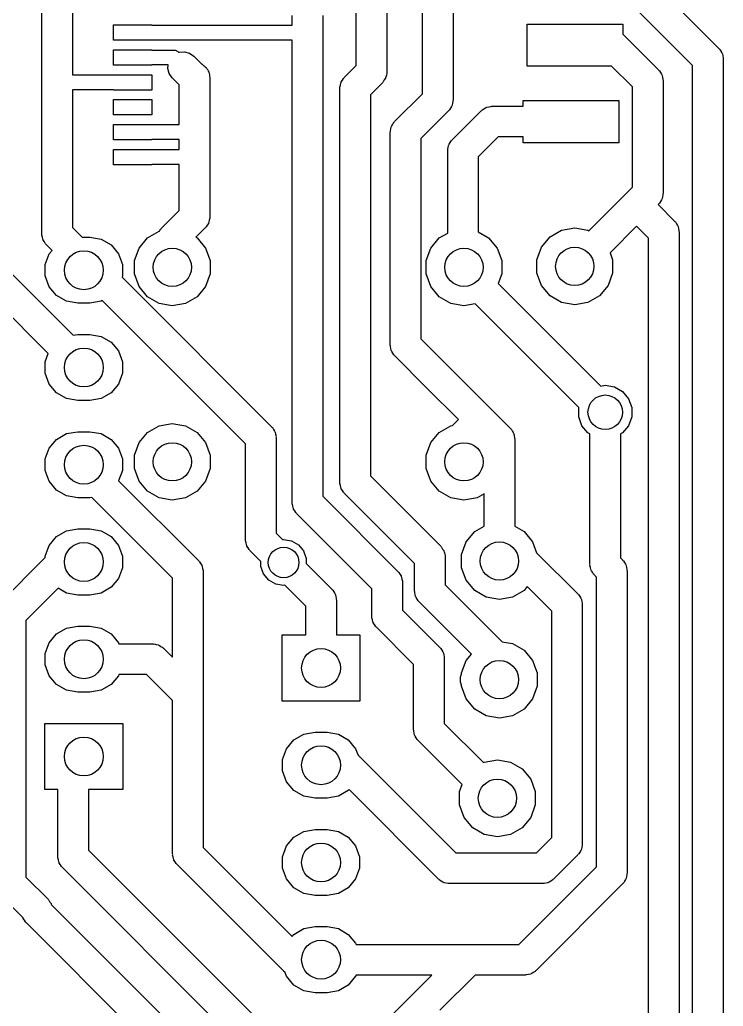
# Model space of a CAD drawing. Extents: x 39.6 to 114.5, y -93.8 to -28.4.
# Drawn here: x 65.91 to 84.3, y -67.87 to -42.1 of the extents above; entities that cross this region are included whole.
import ezdxf

# ---------------------------------------------------------------- set-up
doc = ezdxf.new("R2010")
doc.units = 0
doc.header["$MEASUREMENT"] = 0
doc.layers.add('BLACK', color=7, linetype='CONTINUOUS')

msp = doc.modelspace()

# ---------------------------------------------------------------- linework, layer by layer
at = {"layer": 'Black'}
for p, q in [((76.435, -43.815), (76.435, -40.2844)), ((77.235, -40.4501), (77.235, -43.815)), ((81.8092, -40.4766), (84.179, -42.8464)), ((66.4926, -43.688), (66.4926, -41.1336)), ((67.2926, -41.3286), (67.2926, -43.5386)), ((83.4962, -43.2949), (81.5107, -41.3094)), ((73.0314, -42.2386), (73.0314, -41.9862)), ((73.8314, -41.9862), (73.8314, -42.4434)), ((74.7078, -42.7736), (74.7078, -41.7973)), ((75.5078, -41.7973), (75.5078, -42.7736)), ((68.3638, -42.6336), (68.3638, -42.2336)), ((68.3638, -42.2336), (69.3638, -42.2336)), ((69.3638, -42.2336), (69.3638, -42.2386)), ((69.3638, -42.2386), (73.0314, -42.2386)), ((79.1714, -43.3094), (79.1714, -42.2094)), ((79.1714, -42.2094), (81.6714, -42.2094)), ((81.6714, -42.2094), (81.6714, -42.4736)), ((73.8314, -42.4434), (73.8314, -50.6984)), ((81.6714, -42.4736), (81.6756, -42.4766)), ((81.6756, -42.4766), (82.6042, -43.4052)), ((69.3638, -42.6336), (68.3638, -42.6336)), ((73.0314, -42.6286), (69.3638, -42.6286)), ((69.3638, -42.6286), (69.3638, -42.6336)), ((73.0314, -50.6984), (73.0314, -42.6286)), ((74.7078, -43.2937), (74.7078, -42.7736)), ((75.5078, -42.7736), (75.5078, -43.4594)), ((68.3638, -43.2836), (68.3638, -42.8836)), ((68.3638, -42.8836), (69.3638, -42.8836)), ((69.3638, -42.8836), (69.3638, -42.8886)), ((69.3638, -42.8886), (69.9314, -42.8886)), ((69.9314, -42.8886), (69.9398, -42.8901)), ((69.9398, -42.8901), (69.9484, -42.8893)), ((69.9484, -42.8893), (69.973, -42.8959)), ((69.973, -42.8959), (69.9981, -42.9004)), ((69.9981, -42.9004), (70.0055, -42.9046)), ((70.0055, -42.9046), (70.0138, -42.9069)), ((70.0138, -42.9069), (70.0347, -42.9215)), ((70.0347, -42.9215), (70.0567, -42.9342)), ((70.0567, -42.9342), (70.0623, -42.9408)), ((70.0623, -42.9408), (70.0693, -42.9457)), ((70.0693, -42.9457), (70.0718, -42.9483)), ((70.0718, -42.9483), (70.0767, -42.946)), ((70.0767, -42.946), (70.2151, -42.9339)), ((70.2151, -42.9339), (70.3492, -42.9699)), ((70.3492, -42.9699), (70.463, -43.0496)), ((84.179, -42.8464), (84.1891, -42.8608)), ((84.1891, -42.8608), (84.2026, -42.8721)), ((84.2026, -42.8721), (84.2287, -42.9173)), ((84.2287, -42.9173), (84.2587, -42.9602)), ((84.2587, -42.9602), (84.2633, -42.9772)), ((84.2633, -42.9772), (84.2721, -42.9924)), ((84.2721, -42.9924), (84.2812, -43.0439)), ((69.3638, -43.2836), (68.3638, -43.2836)), ((69.7895, -43.2786), (69.3638, -43.2786)), ((69.3638, -43.2786), (69.3638, -43.2836)), ((69.7817, -43.3673), (69.7895, -43.2786)), ((70.463, -43.0496), (70.6702, -43.2567)), ((70.6702, -43.2567), (70.6798, -43.2602)), ((70.6798, -43.2602), (70.7066, -43.2827)), ((70.7066, -43.2827), (70.7369, -43.3002)), ((84.2812, -43.0439), (84.2947, -43.0943)), ((84.2947, -43.0943), (84.2931, -43.1119)), ((84.2931, -43.1119), (84.2962, -43.1292)), ((84.2962, -43.1292), (84.2962, -72.771)), ((67.2926, -43.5386), (68.3638, -43.5386)), ((68.3638, -43.5386), (68.3638, -43.5336)), ((68.3638, -43.5336), (69.3638, -43.5336)), ((69.3638, -43.5336), (69.3638, -43.9336)), ((69.8177, -43.5014), (69.7817, -43.3673)), ((69.8974, -43.6152), (69.8177, -43.5014)), ((70.7369, -43.3002), (70.7594, -43.327)), ((70.7594, -43.327), (70.7862, -43.3495)), ((70.7862, -43.3495), (70.8037, -43.3798)), ((70.8037, -43.3798), (70.8262, -43.4066)), ((70.8262, -43.4066), (70.8382, -43.4395)), ((70.8382, -43.4395), (70.8557, -43.4698)), ((70.8557, -43.4698), (70.8618, -43.5043)), ((70.8618, -43.5043), (70.8737, -43.5371)), ((70.8737, -43.5371), (70.8737, -43.5721)), ((74.3932, -43.6084), (74.7078, -43.2937)), ((75.4928, -43.5447), (75.4837, -43.5962)), ((75.5063, -43.4943), (75.4928, -43.5447)), ((75.5078, -43.4594), (75.5047, -43.4767)), ((75.5047, -43.4767), (75.5063, -43.4943)), ((81.3771, -43.3094), (79.1714, -43.3094)), ((81.9214, -43.8537), (81.3771, -43.3094)), ((82.6042, -43.4052), (82.6143, -43.4196)), ((82.6143, -43.4196), (82.6278, -43.4309)), ((82.6278, -43.4309), (82.6539, -43.4761)), ((82.6539, -43.4761), (82.6839, -43.519)), ((82.6839, -43.519), (82.6885, -43.536)), ((82.6885, -43.536), (82.6973, -43.5512)), ((83.4962, -72.6053), (83.4962, -43.2949)), ((66.4926, -45.1866), (66.4926, -43.688)), ((70.0798, -43.7977), (69.8974, -43.6152)), ((70.0798, -44.8386), (70.0798, -43.7977)), ((70.8737, -43.5721), (70.8798, -43.6066)), ((70.8798, -43.6066), (70.8798, -45.0088)), ((74.291, -43.8059), (74.3001, -43.7544)), ((74.3001, -43.7544), (74.3089, -43.7392)), ((74.3089, -43.7392), (74.3135, -43.7222)), ((74.3135, -43.7222), (74.3435, -43.6793)), ((74.3435, -43.6793), (74.3696, -43.6341)), ((74.3696, -43.6341), (74.3831, -43.6228)), ((74.3831, -43.6228), (74.3932, -43.6084)), ((75.3906, -43.7422), (75.076, -44.0569)), ((75.4007, -43.7278), (75.3906, -43.7422)), ((75.4142, -43.7165), (75.4007, -43.7278)), ((75.4403, -43.6713), (75.4142, -43.7165)), ((75.4703, -43.6284), (75.4403, -43.6713)), ((75.4749, -43.6114), (75.4703, -43.6284)), ((75.4837, -43.5962), (75.4749, -43.6114)), ((82.6973, -43.5512), (82.7064, -43.6027)), ((82.7064, -43.6027), (82.7199, -43.6531)), ((82.7199, -43.6531), (82.7183, -43.6707)), ((82.7183, -43.6707), (82.7214, -43.688)), ((82.7214, -43.688), (82.7214, -46.1264)), ((68.3638, -43.9286), (67.2926, -43.9286)), ((67.2926, -43.9286), (67.2926, -45.1866)), ((68.3638, -43.9336), (68.3638, -43.9286)), ((69.3638, -43.9336), (68.3638, -43.9336)), ((74.276, -43.8912), (74.2791, -43.8739)), ((74.276, -52.1208), (74.276, -43.8912)), ((74.2775, -43.8563), (74.291, -43.8059)), ((74.2791, -43.8739), (74.2775, -43.8563)), ((75.076, -44.0569), (75.076, -52.1208)), ((75.714, -44.7514), (76.435, -44.0303)), ((76.435, -44.0303), (76.435, -43.815)), ((77.235, -43.815), (77.235, -44.196)), ((81.9214, -46.1264), (81.9214, -43.8537)), ((68.3638, -44.5836), (68.3638, -44.1836)), ((68.3638, -44.1836), (69.3638, -44.1836)), ((69.3638, -44.1836), (69.3638, -44.5836)), ((77.22, -44.2813), (77.2109, -44.3328)), ((77.2335, -44.2309), (77.22, -44.2813)), ((77.235, -44.196), (77.2319, -44.2133)), ((77.2319, -44.2133), (77.2335, -44.2309)), ((79.0714, -44.3594), (79.0714, -44.2094)), ((79.0714, -44.2094), (81.5714, -44.2094)), ((81.5714, -44.2094), (81.5714, -45.3094)), ((77.1178, -44.4788), (76.3968, -45.1999)), ((77.1279, -44.4644), (77.1178, -44.4788)), ((77.1414, -44.4531), (77.1279, -44.4644)), ((77.1675, -44.4079), (77.1414, -44.4531)), ((77.1975, -44.365), (77.1675, -44.4079)), ((77.2021, -44.348), (77.1975, -44.365)), ((77.2109, -44.3328), (77.2021, -44.348)), ((77.2126, -45.234), (77.97, -44.4766)), ((77.97, -44.4766), (77.9844, -44.4665)), ((77.9844, -44.4665), (77.9957, -44.453)), ((77.9957, -44.453), (78.0409, -44.4269)), ((78.0409, -44.4269), (78.0838, -44.3969)), ((78.0838, -44.3969), (78.1008, -44.3923)), ((78.1008, -44.3923), (78.116, -44.3835)), ((78.116, -44.3835), (78.1675, -44.3744)), ((78.1675, -44.3744), (78.2179, -44.3609)), ((78.2179, -44.3609), (78.2355, -44.3625)), ((78.2355, -44.3625), (78.2528, -44.3594)), ((78.2528, -44.3594), (79.0714, -44.3594)), ((69.3638, -44.5836), (68.3638, -44.5836)), ((68.3638, -45.2336), (68.3638, -44.8336)), ((68.3638, -44.8336), (69.3638, -44.8336)), ((69.3638, -44.8336), (69.3638, -44.8386)), ((75.6343, -44.8652), (75.6643, -44.8223)), ((75.6643, -44.8223), (75.6904, -44.7771)), ((75.6904, -44.7771), (75.7039, -44.7658)), ((75.7039, -44.7658), (75.714, -44.7514)), ((69.3638, -44.8386), (70.0798, -44.8386)), ((70.8798, -45.0088), (70.8798, -45.6946)), ((75.5968, -45.0342), (75.5999, -45.0169)), ((75.5968, -50.5968), (75.5968, -45.0342)), ((75.5983, -44.9993), (75.6118, -44.9489)), ((75.5999, -45.0169), (75.5983, -44.9993)), ((75.6118, -44.9489), (75.6209, -44.8974)), ((75.6209, -44.8974), (75.6297, -44.8822)), ((75.6297, -44.8822), (75.6343, -44.8652)), ((66.4926, -45.5676), (66.4926, -45.1866)), ((67.2926, -45.1866), (67.2926, -45.5676)), ((69.3638, -45.2336), (68.3638, -45.2336)), ((70.0798, -45.2286), (69.3638, -45.2286)), ((69.3638, -45.2286), (69.3638, -45.2336)), ((70.0798, -45.4886), (70.0798, -45.2286)), ((76.3968, -45.1999), (76.3968, -50.4311)), ((77.1283, -45.3648), (77.1329, -45.3478)), ((77.1329, -45.3478), (77.1629, -45.3049)), ((77.1629, -45.3049), (77.189, -45.2597)), ((77.189, -45.2597), (77.2025, -45.2484)), ((77.2025, -45.2484), (77.2126, -45.234)), ((78.4185, -45.1594), (77.8954, -45.6825)), ((79.0714, -45.1594), (78.4185, -45.1594)), ((79.0714, -45.3094), (79.0714, -45.1594)), ((81.5714, -45.3094), (79.0714, -45.3094)), ((66.4926, -45.9232), (66.4926, -45.5676)), ((67.2926, -45.5676), (67.2926, -45.9232)), ((68.3638, -45.8836), (68.3638, -45.4836)), ((68.3638, -45.4836), (69.3638, -45.4836)), ((69.3638, -45.4836), (69.3638, -45.4886)), ((69.3638, -45.4886), (70.0798, -45.4886)), ((77.0954, -45.5168), (77.0985, -45.4995)), ((77.0954, -47.6689), (77.0954, -45.5168)), ((77.0969, -45.4819), (77.1104, -45.4315)), ((77.0985, -45.4995), (77.0969, -45.4819)), ((77.1104, -45.4315), (77.1195, -45.38)), ((77.1195, -45.38), (77.1283, -45.3648)), ((70.8798, -45.6946), (70.8798, -47.2492)), ((77.8954, -45.6825), (77.8954, -47.6396)), ((66.4926, -47.6902), (66.4926, -45.9232)), ((67.2926, -45.9232), (67.2926, -47.5245)), ((69.3638, -45.8836), (68.3638, -45.8836)), ((70.0798, -45.8786), (69.3638, -45.8786)), ((69.3638, -45.8786), (69.3638, -45.8836)), ((70.0798, -47.0835), (70.0798, -45.8786)), ((81.9214, -46.4687), (81.9214, -46.1264)), ((82.7214, -46.1264), (82.7214, -46.6344)), ((81.7465, -46.6437), (81.9214, -46.4687)), ((82.7214, -46.6344), (82.7183, -46.6517)), ((80.7811, -47.609), (81.7465, -46.6437)), ((82.6278, -46.8915), (82.6143, -46.9028)), ((82.6539, -46.8463), (82.6278, -46.8915)), ((82.6839, -46.8034), (82.6539, -46.8463)), ((82.6885, -46.7864), (82.6839, -46.8034)), ((82.6973, -46.7712), (82.6885, -46.7864)), ((82.7064, -46.7197), (82.6973, -46.7712)), ((82.7199, -46.6693), (82.7064, -46.7197)), ((82.7183, -46.6517), (82.7199, -46.6693)), ((69.618, -47.5454), (70.0798, -47.0835)), ((82.6042, -46.9172), (82.595, -46.9265)), ((82.595, -46.9265), (83.0233, -47.3549)), ((82.6143, -46.9028), (82.6042, -46.9172)), ((70.8469, -47.4012), (70.8423, -47.4182)), ((70.8557, -47.386), (70.8469, -47.4012)), ((70.8648, -47.3345), (70.8557, -47.386)), ((70.8783, -47.2841), (70.8648, -47.3345)), ((70.8798, -47.2492), (70.8767, -47.2665)), ((70.8767, -47.2665), (70.8783, -47.2841)), ((83.0233, -47.3549), (83.0334, -47.3693)), ((83.0334, -47.3693), (83.0469, -47.3806)), ((83.0469, -47.3806), (83.073, -47.4258)), ((67.2926, -47.5245), (67.5455, -47.7774)), ((69.2556, -47.7958), (69.5575, -47.6215)), ((69.5575, -47.6215), (69.5656, -47.6201)), ((69.5656, -47.6201), (69.5683, -47.6163)), ((69.5683, -47.6163), (69.5944, -47.5711)), ((69.5944, -47.5711), (69.6079, -47.5598)), ((69.6079, -47.5598), (69.618, -47.5454)), ((70.7626, -47.532), (70.5161, -47.7786)), ((70.7727, -47.5176), (70.7626, -47.532)), ((70.7862, -47.5063), (70.7727, -47.5176)), ((70.8123, -47.4611), (70.7862, -47.5063)), ((70.8423, -47.4182), (70.8123, -47.4611)), ((76.8756, -47.7958), (77.0954, -47.6689)), ((77.8954, -47.6396), (78.166, -47.7958)), ((79.7715, -47.7708), (80.0732, -47.5966)), ((80.0732, -47.5966), (80.4164, -47.5361)), ((80.4164, -47.5361), (80.7596, -47.5966)), ((80.7596, -47.5966), (80.7811, -47.609)), ((82.0293, -47.4922), (81.3382, -48.1832)), ((82.3405, -47.8034), (82.0293, -47.4922)), ((83.073, -47.4258), (83.103, -47.4687)), ((83.103, -47.4687), (83.1076, -47.4857)), ((83.1076, -47.4857), (83.1164, -47.5009)), ((83.1164, -47.5009), (83.1255, -47.5524)), ((83.1255, -47.5524), (83.139, -47.6028)), ((83.139, -47.6028), (83.1374, -47.6204)), ((83.1374, -47.6204), (83.1405, -47.6377)), ((83.1405, -47.6377), (83.1405, -72.2503)), ((66.4957, -47.7075), (66.4926, -47.6902)), ((66.4941, -47.7251), (66.4957, -47.7075)), ((66.5076, -47.7755), (66.4941, -47.7251)), ((66.5167, -47.827), (66.5076, -47.7755)), ((66.5255, -47.8422), (66.5167, -47.827)), ((66.5301, -47.8592), (66.5255, -47.8422)), ((66.5601, -47.9021), (66.5301, -47.8592)), ((66.5862, -47.9473), (66.5601, -47.9021)), ((67.5455, -47.7774), (67.7457, -47.7774)), ((67.7457, -47.7774), (68.041, -47.8295)), ((68.041, -47.8295), (68.3008, -47.9794)), ((69.0315, -48.0629), (69.2556, -47.7958)), ((70.5161, -47.7786), (70.546, -47.7958)), ((70.546, -47.7958), (70.7701, -48.0629)), ((76.6515, -48.0629), (76.8756, -47.7958)), ((78.166, -47.7958), (78.3901, -48.0629)), ((79.5475, -48.0377), (79.7715, -47.7708)), ((82.3405, -72.0846), (82.3405, -47.8034)), ((66.5997, -47.9586), (66.5862, -47.9473)), ((66.6098, -47.973), (66.5997, -47.9586)), ((66.7585, -48.1218), (66.6098, -47.973)), ((66.6852, -48.2092), (66.7585, -48.1218)), ((68.3008, -47.9794), (68.4936, -48.2092)), ((68.9122, -48.3905), (69.0315, -48.0629)), ((70.7701, -48.0629), (70.8894, -48.3905)), ((76.5322, -48.3905), (76.6515, -48.0629)), ((78.3901, -48.0629), (78.5094, -48.3905)), ((79.4283, -48.3652), (79.5475, -48.0377)), ((81.3382, -48.1832), (81.4045, -48.3652)), ((66.5826, -48.491), (66.6852, -48.2092)), ((68.4936, -48.2092), (68.5962, -48.491)), ((68.9122, -48.7391), (68.9122, -48.3905)), ((70.8894, -48.3905), (70.8894, -48.7391)), ((76.5322, -48.7391), (76.5322, -48.3905)), ((78.5094, -48.3905), (78.5094, -48.7391)), ((79.4283, -48.7136), (79.4283, -48.3652)), ((81.4045, -48.3652), (81.4045, -48.7136)), ((65.4748, -48.5007), (67.3127, -50.3386)), ((66.5826, -48.791), (66.5826, -48.491)), ((68.5962, -48.491), (68.5962, -48.791)), ((66.6603, -50.8176), (64.792, -48.9492)), ((66.6852, -49.0728), (66.5826, -48.791)), ((68.5962, -48.791), (68.5863, -48.8182)), ((68.5863, -48.8182), (68.7358, -48.9678)), ((69.0315, -49.0667), (68.9122, -48.7391)), ((70.8894, -48.7391), (70.7701, -49.0667)), ((76.6515, -49.0667), (76.5322, -48.7391)), ((78.5094, -48.7391), (78.418, -48.9903)), ((79.5475, -49.0411), (79.4283, -48.7136)), ((81.4045, -48.7136), (81.2853, -49.0411)), ((66.878, -49.3026), (66.6852, -49.0728)), ((68.7358, -48.9678), (72.495, -52.727)), ((69.2556, -49.3338), (69.0315, -49.0667)), ((70.7701, -49.0667), (70.546, -49.3338)), ((76.8756, -49.3338), (76.6515, -49.0667)), ((78.418, -48.9903), (81.0949, -51.6673)), ((79.7715, -49.308), (79.5475, -49.0411)), ((81.2853, -49.0411), (81.0613, -49.308)), ((67.1377, -49.4525), (66.878, -49.3026)), ((67.4331, -49.5046), (67.1377, -49.4525)), ((68.041, -49.4525), (67.7457, -49.5046)), ((68.0716, -49.4349), (68.041, -49.4525)), ((68.1702, -49.5334), (68.0716, -49.4349)), ((69.5575, -49.5081), (69.2556, -49.3338)), ((70.546, -49.3338), (70.2441, -49.5081)), ((77.1775, -49.5081), (76.8756, -49.3338)), ((80.0732, -49.4822), (79.7715, -49.308)), ((81.0613, -49.308), (80.7596, -49.4822)), ((67.7457, -49.5046), (67.4331, -49.5046)), ((71.8122, -53.1755), (68.1702, -49.5334)), ((69.9008, -49.5686), (69.5575, -49.5081)), ((70.2441, -49.5081), (69.9008, -49.5686)), ((77.5208, -49.5686), (77.1775, -49.5081)), ((77.8133, -49.517), (77.5208, -49.5686)), ((80.5205, -52.2242), (77.8133, -49.517)), ((80.4164, -49.5427), (80.0732, -49.4822)), ((80.7596, -49.4822), (80.4164, -49.5427)), ((67.3127, -50.3386), (67.4331, -50.3174)), ((67.4331, -50.3174), (67.7457, -50.3174)), ((67.7457, -50.3174), (68.041, -50.3695)), ((68.041, -50.3695), (68.3008, -50.5194)), ((76.3968, -50.4311), (77.1178, -51.1522)), ((68.3008, -50.5194), (68.4936, -50.7492)), ((68.4936, -50.7492), (68.5962, -51.031)), ((73.0314, -53.2892), (73.0314, -50.6984)), ((73.8314, -50.6984), (73.8314, -53.2892)), ((75.5999, -50.6141), (75.5968, -50.5968)), ((75.5983, -50.6317), (75.5999, -50.6141)), ((75.6118, -50.6821), (75.5983, -50.6317)), ((75.6209, -50.7336), (75.6118, -50.6821)), ((75.6297, -50.7488), (75.6209, -50.7336)), ((75.6343, -50.7658), (75.6297, -50.7488)), ((66.5826, -51.031), (66.6603, -50.8176)), ((75.6643, -50.8087), (75.6343, -50.7658)), ((75.6904, -50.8539), (75.6643, -50.8087)), ((75.7039, -50.8652), (75.6904, -50.8539)), ((75.714, -50.8796), (75.7039, -50.8652)), ((76.5522, -51.7178), (75.714, -50.8796)), ((66.5826, -51.331), (66.5826, -51.031)), ((68.5962, -51.031), (68.5962, -51.331)), ((77.1178, -51.1522), (78.2227, -52.2571)), ((66.6852, -51.6128), (66.5826, -51.331)), ((68.5962, -51.331), (68.4936, -51.6128)), ((66.878, -51.8426), (66.6852, -51.6128)), ((68.4936, -51.6128), (68.3008, -51.8426)), ((77.3742, -52.5399), (76.5522, -51.7178)), ((81.0949, -51.6673), (81.2114, -51.6467)), ((81.2114, -51.6467), (81.4517, -51.6891)), ((81.4517, -51.6891), (81.6631, -51.8111)), ((67.1377, -51.9925), (66.878, -51.8426)), ((67.4331, -52.0446), (67.1377, -51.9925)), ((67.7457, -52.0446), (67.4331, -52.0446)), ((68.041, -51.9925), (67.7457, -52.0446)), ((68.3008, -51.8426), (68.041, -51.9925)), ((81.6631, -51.8111), (81.8199, -51.9981)), ((81.8199, -51.9981), (81.9034, -52.2274)), ((74.276, -54.1782), (74.276, -52.1208)), ((75.076, -52.1208), (75.076, -54.0125)), ((78.2227, -52.2571), (78.2227, -52.2571)), ((78.2227, -52.2571), (78.7294, -52.7638)), ((80.5194, -52.2274), (80.5205, -52.2242)), ((80.5194, -52.4714), (80.5194, -52.2274)), ((81.9034, -52.2274), (81.9034, -52.4714)), ((77.238, -52.6762), (77.3742, -52.5399)), ((80.6029, -52.7007), (80.5194, -52.4714)), ((81.9034, -52.4714), (81.8199, -52.7007)), ((69.2556, -52.8758), (69.5575, -52.7015)), ((69.5575, -52.7015), (69.9008, -52.641)), ((69.9008, -52.641), (70.2441, -52.7015)), ((70.2441, -52.7015), (70.546, -52.8758)), ((72.495, -52.727), (72.5051, -52.7414)), ((72.5051, -52.7414), (72.5186, -52.7527)), ((72.5186, -52.7527), (72.5447, -52.7979)), ((72.5447, -52.7979), (72.5747, -52.8408)), ((76.8756, -52.8758), (77.1775, -52.7015)), ((77.1775, -52.7015), (77.2248, -52.6932)), ((77.2248, -52.6932), (77.2279, -52.6906)), ((77.2279, -52.6906), (77.238, -52.6762)), ((78.7294, -52.7638), (78.7395, -52.7782)), ((78.7395, -52.7782), (78.753, -52.7895)), ((78.753, -52.7895), (78.7618, -52.8047)), ((78.7618, -52.8047), (78.7743, -52.8172)), ((78.7743, -52.8172), (78.7891, -52.8489)), ((80.7597, -52.8877), (80.6029, -52.7007)), ((81.8199, -52.7007), (81.6631, -52.8877)), ((66.6852, -53.2892), (66.878, -53.0594)), ((66.878, -53.0594), (67.1377, -52.9095)), ((67.1377, -52.9095), (67.4331, -52.8574)), ((67.4331, -52.8574), (67.7457, -52.8574)), ((67.7457, -52.8574), (68.041, -52.9095)), ((68.041, -52.9095), (68.3008, -53.0594)), ((68.3008, -53.0594), (68.4936, -53.2892)), ((69.0315, -53.1429), (69.2556, -52.8758)), ((70.546, -52.8758), (70.7701, -53.1429)), ((72.5747, -52.8408), (72.5793, -52.8578)), ((72.5793, -52.8578), (72.5881, -52.873)), ((72.5881, -52.873), (72.5972, -52.9245)), ((72.5972, -52.9245), (72.6107, -52.9749)), ((72.6107, -52.9749), (72.6091, -52.9925)), ((72.6091, -52.9925), (72.6122, -53.0098)), ((72.6122, -53.0098), (72.6122, -55.5111)), ((76.6515, -53.1429), (76.8756, -52.8758)), ((78.7891, -52.8489), (78.8091, -52.8776)), ((78.8091, -52.8776), (78.8137, -52.8946)), ((78.8137, -52.8946), (78.8225, -52.9098)), ((78.8225, -52.9098), (78.8255, -52.9271)), ((78.8255, -52.9271), (78.833, -52.9431)), ((78.833, -52.9431), (78.836, -52.9779)), ((78.836, -52.9779), (78.8451, -53.0117)), ((78.8451, -53.0117), (78.8435, -53.0293)), ((78.8435, -53.0293), (78.8466, -53.0466)), ((78.8466, -53.0466), (78.8466, -55.3256)), ((80.8114, -52.9175), (80.7597, -52.8877)), ((80.8114, -56.3194), (80.8114, -52.9175)), ((81.6631, -52.8877), (81.6114, -52.9175)), ((81.6114, -52.9175), (81.6114, -56.1537)), ((66.5826, -53.571), (66.6852, -53.2892)), ((68.4936, -53.2892), (68.5962, -53.571)), ((68.9122, -53.4705), (69.0315, -53.1429)), ((70.7701, -53.1429), (70.8894, -53.4705)), ((71.8122, -55.6768), (71.8122, -53.1755)), ((73.0314, -54.7116), (73.0314, -53.2892)), ((73.8314, -53.2892), (73.8314, -54.5459)), ((76.5322, -53.4705), (76.6515, -53.1429)), ((66.5826, -53.871), (66.5826, -53.571)), ((68.5962, -53.571), (68.5962, -53.871)), ((68.9122, -53.8191), (68.9122, -53.4705)), ((70.8894, -53.4705), (70.8894, -53.8191)), ((76.5322, -53.8191), (76.5322, -53.4705)), ((69.0315, -54.1467), (68.9122, -53.8191)), ((70.8894, -53.8191), (70.7701, -54.1467)), ((76.6515, -54.1467), (76.5322, -53.8191)), ((66.6852, -54.1528), (66.5826, -53.871)), ((68.5962, -53.871), (68.4981, -54.1403)), ((75.076, -54.0125), (76.9146, -55.8512)), ((66.878, -54.3826), (66.6852, -54.1528)), ((68.4981, -54.1403), (70.59, -56.2322)), ((69.2556, -54.4138), (69.0315, -54.1467)), ((70.7701, -54.1467), (70.546, -54.4138)), ((74.2791, -54.1955), (74.276, -54.1782)), ((74.2775, -54.2131), (74.2791, -54.1955)), ((74.291, -54.2635), (74.2775, -54.2131)), ((74.3001, -54.315), (74.291, -54.2635)), ((74.3089, -54.3302), (74.3001, -54.315)), ((74.3135, -54.3472), (74.3089, -54.3302)), ((74.3435, -54.3901), (74.3135, -54.3472)), ((76.8756, -54.4138), (76.6515, -54.1467)), ((67.1377, -54.5325), (66.878, -54.3826)), ((67.4331, -54.5846), (67.1377, -54.5325)), ((67.7457, -54.5846), (67.4331, -54.5846)), ((67.8013, -54.5748), (67.7457, -54.5846)), ((69.9072, -56.6807), (67.8013, -54.5748)), ((69.5575, -54.5881), (69.2556, -54.4138)), ((69.9008, -54.6486), (69.5575, -54.5881)), ((70.2441, -54.5881), (69.9008, -54.6486)), ((70.546, -54.4138), (70.2441, -54.5881)), ((73.8314, -54.5459), (75.797, -56.5116)), ((74.3696, -54.4353), (74.3435, -54.3901)), ((74.3831, -54.4466), (74.3696, -54.4353)), ((74.3932, -54.461), (74.3831, -54.4466)), ((76.2318, -56.2997), (74.3932, -54.461)), ((77.1775, -54.5881), (76.8756, -54.4138)), ((77.5208, -54.6486), (77.1775, -54.5881)), ((77.8641, -54.5881), (77.5208, -54.6486)), ((78.0466, -54.4827), (77.8641, -54.5881)), ((78.0466, -55.3256), (78.0466, -54.4827)), ((73.0345, -54.7289), (73.0314, -54.7116)), ((73.0329, -54.7465), (73.0345, -54.7289)), ((73.0464, -54.7969), (73.0329, -54.7465)), ((73.0555, -54.8484), (73.0464, -54.7969)), ((73.0643, -54.8636), (73.0555, -54.8484)), ((73.0689, -54.8806), (73.0643, -54.8636)), ((73.0989, -54.9235), (73.0689, -54.8806)), ((73.125, -54.9687), (73.0989, -54.9235)), ((73.1385, -54.98), (73.125, -54.9687)), ((73.1486, -54.9944), (73.1385, -54.98)), ((75.1142, -56.9601), (73.1486, -54.9944)), ((67.1377, -55.4495), (67.4331, -55.3974)), ((67.4331, -55.3974), (67.7457, -55.3974)), ((67.7457, -55.3974), (68.041, -55.4495)), ((77.8017, -55.467), (78.0466, -55.3256)), ((78.8466, -55.3256), (79.0915, -55.467)), ((66.6852, -55.8292), (66.878, -55.5994)), ((66.878, -55.5994), (67.1377, -55.4495)), ((68.041, -55.4495), (68.3008, -55.5994)), ((68.3008, -55.5994), (68.4936, -55.8292)), ((72.6122, -55.5111), (72.778, -55.6769)), ((77.5777, -55.7339), (77.8017, -55.467)), ((79.0915, -55.467), (79.3155, -55.7339)), ((66.5826, -56.111), (66.6852, -55.8292)), ((68.4936, -55.8292), (68.5962, -56.111)), ((71.8153, -55.6941), (71.8122, -55.6768)), ((71.8137, -55.7117), (71.8153, -55.6941)), ((71.8272, -55.7621), (71.8137, -55.7117)), ((71.8363, -55.8136), (71.8272, -55.7621)), ((71.8451, -55.8288), (71.8363, -55.8136)), ((71.8497, -55.8458), (71.8451, -55.8288)), ((71.8797, -55.8887), (71.8497, -55.8458)), ((71.9058, -55.9339), (71.8797, -55.8887)), ((72.778, -55.6769), (72.8091, -55.6714)), ((72.8091, -55.6714), (73.0151, -55.7077)), ((73.0151, -55.7077), (73.1962, -55.8123)), ((73.1962, -55.8123), (73.3307, -55.9726)), ((76.9146, -55.8512), (76.9247, -55.8656)), ((76.9247, -55.8656), (76.9382, -55.8769)), ((76.9382, -55.8769), (76.9643, -55.9221)), ((77.4585, -56.0614), (77.5777, -55.7339)), ((79.3155, -55.7339), (79.4192, -56.0189)), ((65.3889, -57.3371), (66.5826, -56.1433)), ((66.5826, -56.1433), (66.5826, -56.111)), ((68.5962, -56.111), (68.5962, -56.411)), ((71.9193, -55.9452), (71.9058, -55.9339)), ((71.9294, -55.9596), (71.9193, -55.9452)), ((72.216, -56.2462), (71.9294, -55.9596)), ((73.3307, -55.9726), (73.4022, -56.1691)), ((73.4022, -56.1691), (73.4022, -56.3012)), ((76.9643, -55.9221), (76.9943, -55.965)), ((76.9943, -55.965), (76.9989, -55.982)), ((76.9989, -55.982), (77.0077, -55.9972)), ((77.0077, -55.9972), (77.0168, -56.0487)), ((77.0168, -56.0487), (77.0303, -56.0991)), ((77.0303, -56.0991), (77.0287, -56.1167)), ((77.0287, -56.1167), (77.0318, -56.134)), ((77.0318, -56.134), (77.0318, -56.8573)), ((77.4585, -56.4098), (77.4585, -56.0614)), ((79.4192, -56.0189), (80.496, -57.0958)), ((81.6114, -56.1537), (81.6644, -56.2068)), ((68.5962, -56.411), (68.4936, -56.6928)), ((70.59, -56.2322), (70.6001, -56.2466)), ((70.6001, -56.2466), (70.6136, -56.2579)), ((70.6136, -56.2579), (70.6397, -56.3031)), ((70.6397, -56.3031), (70.6697, -56.346)), ((70.6697, -56.346), (70.6743, -56.363)), ((70.6743, -56.363), (70.6831, -56.3782)), ((70.6831, -56.3782), (70.6922, -56.4297)), ((70.6922, -56.4297), (70.7057, -56.4801)), ((72.216, -56.3783), (72.216, -56.2462)), ((72.2875, -56.5748), (72.216, -56.3783)), ((73.4022, -56.3012), (74.0698, -56.9688)), ((76.2318, -57.023), (76.2318, -56.2997)), ((77.5777, -56.7373), (77.4585, -56.4098)), ((80.8145, -56.3367), (80.8114, -56.3194)), ((80.8129, -56.3543), (80.8145, -56.3367)), ((80.8264, -56.4047), (80.8129, -56.3543)), ((80.8355, -56.4562), (80.8264, -56.4047)), ((81.6644, -56.2068), (81.6745, -56.2212)), ((81.6745, -56.2212), (81.688, -56.2325)), ((81.688, -56.2325), (81.7141, -56.2777)), ((81.7141, -56.2777), (81.7441, -56.3206)), ((81.7441, -56.3206), (81.7487, -56.3376)), ((81.7487, -56.3376), (81.7575, -56.3528)), ((81.7575, -56.3528), (81.7666, -56.4043)), ((81.7666, -56.4043), (81.7801, -56.4547)), ((69.9072, -58.7497), (69.9072, -56.6807)), ((70.7057, -56.4801), (70.7041, -56.4977)), ((70.7041, -56.4977), (70.7072, -56.515)), ((70.7072, -56.515), (70.7072, -59.7154)), ((72.422, -56.7351), (72.2875, -56.5748)), ((75.797, -56.5116), (75.8071, -56.526)), ((75.8071, -56.526), (75.8206, -56.5373)), ((75.8206, -56.5373), (75.8467, -56.5825)), ((75.8467, -56.5825), (75.8767, -56.6254)), ((75.8767, -56.6254), (75.8813, -56.6424)), ((75.8813, -56.6424), (75.8901, -56.6576)), ((75.8901, -56.6576), (75.8992, -56.7091)), ((80.8443, -56.4714), (80.8355, -56.4562)), ((80.8489, -56.4884), (80.8443, -56.4714)), ((80.8789, -56.5313), (80.8489, -56.4884)), ((80.905, -56.5765), (80.8789, -56.5313)), ((80.9185, -56.5878), (80.905, -56.5765)), ((80.9286, -56.6022), (80.9185, -56.5878)), ((80.9816, -56.6553), (80.9286, -56.6022)), ((80.9816, -64.2233), (80.9816, -56.6553)), ((81.7801, -56.4547), (81.7785, -56.4723)), ((81.7785, -56.4723), (81.7816, -56.4896)), ((81.7816, -56.4896), (81.7816, -64.389)), ((66.914, -56.9433), (66.0717, -57.7856)), ((67.1377, -57.0725), (66.914, -56.9433)), ((68.3008, -56.9226), (68.041, -57.0725)), ((68.4936, -56.6928), (68.3008, -56.9226)), ((72.6031, -56.8397), (72.422, -56.7351)), ((72.8091, -56.876), (72.6031, -56.8397)), ((72.8402, -56.8705), (72.8091, -56.876)), ((73.387, -57.4173), (72.8402, -56.8705)), ((75.8992, -56.7091), (75.9127, -56.7595)), ((75.9127, -56.7595), (75.9111, -56.7771)), ((75.9111, -56.7771), (75.9142, -56.7944)), ((75.9142, -56.7944), (75.9142, -57.5177)), ((77.0318, -56.8573), (78.5182, -58.3437)), ((77.8017, -57.0042), (77.5777, -56.7373)), ((79.1744, -56.9054), (79.0915, -57.0042)), ((79.8132, -57.5443), (79.1744, -56.9054)), ((67.4331, -57.1246), (67.1377, -57.0725)), ((67.7457, -57.1246), (67.4331, -57.1246)), ((68.041, -57.0725), (67.7457, -57.1246)), ((74.0698, -56.9688), (74.0799, -56.9832)), ((74.0799, -56.9832), (74.0934, -56.9945)), ((74.0934, -56.9945), (74.1195, -57.0397)), ((74.1195, -57.0397), (74.1495, -57.0826)), ((74.1495, -57.0826), (74.1541, -57.0996)), ((74.1541, -57.0996), (74.1629, -57.1148)), ((74.1629, -57.1148), (74.172, -57.1663)), ((74.172, -57.1663), (74.1855, -57.2167)), ((75.1142, -57.6834), (75.1142, -56.9601)), ((76.2349, -57.0403), (76.2318, -57.023)), ((76.2333, -57.0579), (76.2349, -57.0403)), ((76.2468, -57.1083), (76.2333, -57.0579)), ((76.2559, -57.1598), (76.2468, -57.1083)), ((76.2647, -57.175), (76.2559, -57.1598)), ((76.2693, -57.192), (76.2647, -57.175)), ((76.2993, -57.2349), (76.2693, -57.192)), ((78.1034, -57.1784), (77.8017, -57.0042)), ((78.4466, -57.2389), (78.1034, -57.1784)), ((78.7898, -57.1784), (78.4466, -57.2389)), ((79.0915, -57.0042), (78.7898, -57.1784)), ((80.496, -57.0958), (80.5061, -57.1102)), ((80.5061, -57.1102), (80.5196, -57.1215)), ((80.5196, -57.1215), (80.5457, -57.1667)), ((80.5457, -57.1667), (80.5757, -57.2096)), ((73.387, -58.166), (73.387, -57.4173)), ((74.1855, -57.2167), (74.1839, -57.2343)), ((74.1839, -57.2343), (74.187, -57.2516)), ((74.187, -57.2516), (74.187, -58.166)), ((76.3254, -57.2801), (76.2993, -57.2349)), ((76.3389, -57.2914), (76.3254, -57.2801)), ((76.349, -57.3058), (76.3389, -57.2914)), ((77.7137, -58.6706), (76.349, -57.3058)), ((80.5757, -57.2096), (80.5803, -57.2266)), ((80.5803, -57.2266), (80.5891, -57.2418)), ((80.5891, -57.2418), (80.5982, -57.2933)), ((80.5982, -57.2933), (80.6117, -57.3437)), ((80.6117, -57.3437), (80.6101, -57.3613)), ((80.6101, -57.3613), (80.6132, -57.3786)), ((80.6132, -57.3786), (80.6132, -63.627)), ((75.1173, -57.7007), (75.1142, -57.6834)), ((75.1157, -57.7183), (75.1173, -57.7007)), ((75.1292, -57.7687), (75.1157, -57.7183)), ((75.9142, -57.5177), (76.8892, -58.4928)), ((79.8132, -63.4613), (79.8132, -57.5443)), ((66.0717, -57.7856), (66.0717, -64.49)), ((67.1377, -57.9895), (67.4331, -57.9374)), ((67.4331, -57.9374), (67.7457, -57.9374)), ((67.7457, -57.9374), (68.041, -57.9895)), ((75.1383, -57.8202), (75.1292, -57.7687)), ((75.1471, -57.8354), (75.1383, -57.8202)), ((75.1517, -57.8524), (75.1471, -57.8354)), ((75.1817, -57.8953), (75.1517, -57.8524)), ((75.2078, -57.9405), (75.1817, -57.8953)), ((75.2213, -57.9518), (75.2078, -57.9405)), ((75.2314, -57.9662), (75.2213, -57.9518)), ((76.2064, -58.9413), (75.2314, -57.9662)), ((66.6852, -58.3692), (66.878, -58.1394)), ((66.878, -58.1394), (67.1377, -57.9895)), ((68.041, -57.9895), (68.3008, -58.1394)), ((68.3008, -58.1394), (68.4936, -58.3692)), ((72.771, -59.8932), (72.771, -58.166)), ((72.771, -58.166), (73.387, -58.166)), ((74.187, -58.166), (74.803, -58.166)), ((74.803, -58.166), (74.803, -59.8932)), ((66.5826, -58.651), (66.6852, -58.3692)), ((68.4936, -58.3692), (68.5052, -58.401)), ((68.5052, -58.401), (69.3928, -58.401)), ((69.3928, -58.401), (69.4101, -58.4041)), ((69.4101, -58.4041), (69.4277, -58.4025)), ((69.4277, -58.4025), (69.4781, -58.416)), ((69.4781, -58.416), (69.5296, -58.4251)), ((69.5296, -58.4251), (69.5448, -58.4339)), ((69.5448, -58.4339), (69.5618, -58.4385)), ((69.5618, -58.4385), (69.6047, -58.4685)), ((69.6047, -58.4685), (69.6499, -58.4946)), ((76.8892, -58.4928), (76.8993, -58.5072)), ((78.5182, -58.3437), (78.7898, -58.3916)), ((78.7898, -58.3916), (79.0915, -58.5658)), ((66.5826, -58.951), (66.5826, -58.651)), ((69.6499, -58.4946), (69.6612, -58.5081)), ((69.6612, -58.5081), (69.6756, -58.5182)), ((69.6756, -58.5182), (69.9072, -58.7497)), ((76.8993, -58.5072), (76.9128, -58.5185)), ((76.9128, -58.5185), (76.9389, -58.5637)), ((76.9389, -58.5637), (76.9689, -58.6066)), ((76.9689, -58.6066), (76.9735, -58.6236)), ((76.9735, -58.6236), (76.9823, -58.6388)), ((76.9823, -58.6388), (76.9914, -58.6903)), ((76.9914, -58.6903), (77.0049, -58.7407)), ((77.0049, -58.7407), (77.0033, -58.7583)), ((77.5777, -58.8327), (77.7137, -58.6706)), ((79.0915, -58.5658), (79.3155, -58.8327)), ((66.6852, -59.2328), (66.5826, -58.951)), ((76.2064, -60.6438), (76.2064, -58.9413)), ((77.0033, -58.7583), (77.0064, -58.7756)), ((77.0064, -58.7756), (77.0064, -60.4781)), ((77.4585, -59.1602), (77.5777, -58.8327)), ((79.3155, -58.8327), (79.4347, -59.1602)), ((66.878, -59.4626), (66.6852, -59.2328)), ((68.4936, -59.2328), (68.3008, -59.4626)), ((68.5052, -59.201), (68.4936, -59.2328)), ((69.2271, -59.201), (68.5052, -59.201)), ((69.9072, -59.8811), (69.2271, -59.201)), ((77.4317, -59.2649), (77.4585, -59.1911)), ((77.4317, -59.4039), (77.4317, -59.2649)), ((77.4585, -59.1911), (77.4585, -59.1602)), ((79.4347, -59.1602), (79.4347, -59.5086)), ((67.1377, -59.6125), (66.878, -59.4626)), ((68.3008, -59.4626), (68.041, -59.6125)), ((77.4585, -59.4777), (77.4317, -59.4039)), ((77.4585, -59.5086), (77.4585, -59.4777)), ((77.5777, -59.8361), (77.4585, -59.5086)), ((79.4347, -59.5086), (79.3155, -59.8361)), ((67.4331, -59.6646), (67.1377, -59.6125)), ((67.7457, -59.6646), (67.4331, -59.6646)), ((68.041, -59.6125), (67.7457, -59.6646)), ((70.7072, -59.7154), (70.7072, -61.4426)), ((69.9072, -61.4426), (69.9072, -59.8811)), ((74.803, -59.8932), (72.771, -59.8932)), ((77.8017, -60.103), (77.5777, -59.8361)), ((79.3155, -59.8361), (79.0915, -60.103)), ((78.1034, -60.2772), (77.8017, -60.103)), ((78.4466, -60.3377), (78.1034, -60.2772)), ((78.7898, -60.2772), (78.4466, -60.3377)), ((79.0915, -60.103), (78.7898, -60.2772)), ((66.5734, -62.2046), (66.5734, -60.4774)), ((66.5734, -60.4774), (68.6054, -60.4774)), ((68.6054, -60.4774), (68.6054, -62.2046)), ((77.0064, -60.4781), (78.0311, -61.5028)), ((73.0756, -60.908), (73.3353, -60.7581)), ((73.3353, -60.7581), (73.6307, -60.706)), ((73.6307, -60.706), (73.9433, -60.706)), ((73.9433, -60.706), (74.2386, -60.7581)), ((74.2386, -60.7581), (74.4984, -60.908)), ((76.2095, -60.6611), (76.2064, -60.6438)), ((76.2079, -60.6787), (76.2095, -60.6611)), ((76.2214, -60.7291), (76.2079, -60.6787)), ((76.2305, -60.7806), (76.2214, -60.7291)), ((76.2393, -60.7958), (76.2305, -60.7806)), ((76.2439, -60.8128), (76.2393, -60.7958)), ((72.8828, -61.1378), (73.0756, -60.908)), ((74.4984, -60.908), (74.6912, -61.1378)), ((76.2739, -60.8557), (76.2439, -60.8128)), ((76.3, -60.9009), (76.2739, -60.8557)), ((76.3135, -60.9122), (76.3, -60.9009)), ((76.3236, -60.9266), (76.3135, -60.9122)), ((77.474, -62.077), (76.3236, -60.9266)), ((72.7802, -61.4196), (72.8828, -61.1378)), ((74.6912, -61.1378), (74.7541, -61.3106)), ((74.7541, -61.3106), (77.3055, -63.862)), ((69.9072, -63.881), (69.9072, -61.4426)), ((70.7072, -61.4426), (70.7072, -63.7153)), ((72.7802, -61.7196), (72.7802, -61.4196)), ((78.0311, -61.5028), (78.0526, -61.4904)), ((78.0526, -61.4904), (78.3958, -61.4299)), ((78.3958, -61.4299), (78.739, -61.4904)), ((78.739, -61.4904), (79.0407, -61.6646)), ((72.8828, -62.0014), (72.7802, -61.7196)), ((79.0407, -61.6646), (79.2647, -61.9315)), ((73.0756, -62.2312), (72.8828, -62.0014)), ((77.4077, -62.259), (77.474, -62.077)), ((79.2647, -61.9315), (79.3839, -62.259)), ((66.91, -62.2046), (66.5734, -62.2046)), ((66.91, -63.9572), (66.91, -62.2046)), ((68.6054, -62.2046), (67.71, -62.2046)), ((67.71, -62.2046), (67.71, -63.7915)), ((73.3353, -62.3811), (73.0756, -62.2312)), ((74.4984, -62.2312), (74.2386, -62.3811)), ((74.5189, -62.2068), (74.4984, -62.2312)), ((76.857, -64.5448), (74.5189, -62.2068)), ((77.4077, -62.6074), (77.4077, -62.259)), ((79.3839, -62.259), (79.3839, -62.6074)), ((73.6307, -62.4332), (73.3353, -62.3811)), ((73.9433, -62.4332), (73.6307, -62.4332)), ((74.2386, -62.3811), (73.9433, -62.4332)), ((77.5269, -62.9349), (77.4077, -62.6074)), ((79.3839, -62.6074), (79.2647, -62.9349)), ((77.7509, -63.2018), (77.5269, -62.9349)), ((79.2647, -62.9349), (79.0407, -63.2018)), ((73.0756, -63.448), (73.3353, -63.2981)), ((73.3353, -63.2981), (73.6307, -63.246)), ((73.6307, -63.246), (73.9433, -63.246)), ((73.9433, -63.246), (74.2386, -63.2981)), ((74.2386, -63.2981), (74.4984, -63.448)), ((78.0526, -63.376), (77.7509, -63.2018)), ((78.3958, -63.4365), (78.0526, -63.376)), ((78.739, -63.376), (78.3958, -63.4365)), ((79.0407, -63.2018), (78.739, -63.376)), ((72.8828, -63.6778), (73.0756, -63.448)), ((74.4984, -63.448), (74.6912, -63.6778)), ((79.4125, -63.862), (79.8132, -63.4613)), ((80.6132, -63.627), (80.6101, -63.6443)), ((80.6101, -63.6443), (80.6117, -63.6619)), ((67.71, -63.7915), (72.3426, -68.4242)), ((69.9103, -63.8983), (69.9072, -63.881)), ((69.9087, -63.9159), (69.9103, -63.8983)), ((70.7072, -63.7153), (73.032, -66.0401)), ((72.7802, -63.9596), (72.8828, -63.6778)), ((74.6912, -63.6778), (74.7938, -63.9596)), ((77.3055, -63.862), (79.4125, -63.862)), ((80.5061, -63.8954), (80.496, -63.9098)), ((80.5196, -63.8841), (80.5061, -63.8954)), ((80.5457, -63.8389), (80.5196, -63.8841)), ((80.5757, -63.796), (80.5457, -63.8389)), ((80.5803, -63.779), (80.5757, -63.796)), ((80.5891, -63.7638), (80.5803, -63.779)), ((80.5982, -63.7123), (80.5891, -63.7638)), ((80.6117, -63.6619), (80.5982, -63.7123)), ((66.9131, -63.9745), (66.91, -63.9572)), ((66.9115, -63.9921), (66.9131, -63.9745)), ((66.925, -64.0425), (66.9115, -63.9921)), ((66.9341, -64.094), (66.925, -64.0425)), ((66.9429, -64.1092), (66.9341, -64.094)), ((66.9475, -64.1262), (66.9429, -64.1092)), ((66.9775, -64.1691), (66.9475, -64.1262)), ((69.9222, -63.9663), (69.9087, -63.9159)), ((69.9313, -64.0178), (69.9222, -63.9663)), ((69.9401, -64.033), (69.9313, -64.0178)), ((69.9447, -64.05), (69.9401, -64.033)), ((69.9747, -64.0929), (69.9447, -64.05)), ((70.0008, -64.1381), (69.9747, -64.0929)), ((70.0143, -64.1494), (70.0008, -64.1381)), ((70.0244, -64.1638), (70.0143, -64.1494)), ((72.7802, -64.2596), (72.7802, -63.9596)), ((74.7938, -63.9596), (74.7938, -64.2596)), ((80.496, -63.9098), (79.861, -64.5448)), ((67.0036, -64.2143), (66.9775, -64.1691)), ((67.0171, -64.2256), (67.0036, -64.2143)), ((67.0272, -64.24), (67.0171, -64.2256)), ((71.6598, -68.8727), (67.0272, -64.24)), ((72.793, -66.9324), (70.0244, -64.1638)), ((72.8828, -64.5414), (72.7802, -64.2596)), ((74.7938, -64.2596), (74.6912, -64.5414)), ((78.9553, -66.2496), (80.9816, -64.2233)), ((81.7816, -64.389), (81.7785, -64.4063)), ((81.7785, -64.4063), (81.7801, -64.4239)), ((66.0717, -64.49), (66.653, -65.0714)), ((73.0756, -64.7712), (72.8828, -64.5414)), ((74.6912, -64.5414), (74.4984, -64.7712)), ((76.8714, -64.5549), (76.857, -64.5448)), ((76.8827, -64.5684), (76.8714, -64.5549)), ((76.9279, -64.5945), (76.8827, -64.5684)), ((76.9708, -64.6245), (76.9279, -64.5945)), ((76.9878, -64.6291), (76.9708, -64.6245)), ((77.003, -64.6379), (76.9878, -64.6291)), ((77.0545, -64.647), (77.003, -64.6379)), ((77.1049, -64.6605), (77.0545, -64.647)), ((77.1225, -64.6589), (77.1049, -64.6605)), ((77.1398, -64.662), (77.1225, -64.6589)), ((79.5782, -64.662), (77.1398, -64.662)), ((81.6644, -64.6718), (79.4038, -66.9324)), ((79.5955, -64.6589), (79.5782, -64.662)), ((79.6131, -64.6605), (79.5955, -64.6589)), ((79.6635, -64.647), (79.6131, -64.6605)), ((79.715, -64.6379), (79.6635, -64.647)), ((79.7302, -64.6291), (79.715, -64.6379)), ((79.7472, -64.6245), (79.7302, -64.6291)), ((79.7901, -64.5945), (79.7472, -64.6245)), ((79.8353, -64.5684), (79.7901, -64.5945)), ((79.8466, -64.5549), (79.8353, -64.5684)), ((79.861, -64.5448), (79.8466, -64.5549)), ((81.6745, -64.6574), (81.6644, -64.6718)), ((81.688, -64.6461), (81.6745, -64.6574)), ((81.7141, -64.6009), (81.688, -64.6461)), ((81.7441, -64.558), (81.7141, -64.6009)), ((81.7487, -64.541), (81.7441, -64.558)), ((81.7575, -64.5258), (81.7487, -64.541)), ((81.7666, -64.4743), (81.7575, -64.5258)), ((81.7801, -64.4239), (81.7666, -64.4743)), ((73.3353, -64.9211), (73.0756, -64.7712)), ((73.6307, -64.9732), (73.3353, -64.9211)), ((74.2386, -64.9211), (73.9433, -64.9732)), ((74.4984, -64.7712), (74.2386, -64.9211)), ((65.9973, -65.547), (65.3889, -64.9385)), ((66.653, -65.0714), (66.6631, -65.0858)), ((66.6631, -65.0858), (66.6766, -65.0971)), ((66.6766, -65.0971), (66.7027, -65.1423)), ((66.7027, -65.1423), (66.7327, -65.1852)), ((66.7327, -65.1852), (66.7373, -65.2022)), ((73.9433, -64.9732), (73.6307, -64.9732)), ((66.7373, -65.2022), (66.7431, -65.2122)), ((66.7431, -65.2122), (70.6916, -69.1608)), ((66.0031, -65.557), (65.9973, -65.547)), ((66.0077, -65.574), (66.0031, -65.557)), ((66.0377, -65.6169), (66.0077, -65.574)), ((66.0638, -65.6621), (66.0377, -65.6169)), ((66.0773, -65.6734), (66.0638, -65.6621)), ((66.0874, -65.6878), (66.0773, -65.6734)), ((70.0088, -69.6093), (66.0874, -65.6878)), ((73.0756, -65.988), (73.3353, -65.8381)), ((73.3353, -65.8381), (73.6307, -65.786)), ((73.6307, -65.786), (73.9433, -65.786)), ((73.9433, -65.786), (74.2386, -65.8381)), ((74.2386, -65.8381), (74.4984, -65.988)), ((73.032, -66.0401), (73.0756, -65.988)), ((74.4984, -65.988), (74.6912, -66.2178)), ((74.6912, -66.2178), (74.7028, -66.2496)), ((74.7028, -66.2496), (77.6478, -66.2496)), ((77.6478, -66.2496), (78.9553, -66.2496)), ((72.8074, -66.9425), (72.793, -66.9324)), ((72.8187, -66.956), (72.8074, -66.9425)), ((72.8421, -66.9695), (72.8187, -66.956)), ((72.8828, -67.0814), (72.8421, -66.9695)), ((79.3329, -66.9821), (79.29, -67.0121)), ((79.3781, -66.956), (79.3329, -66.9821)), ((79.3894, -66.9425), (79.3781, -66.956)), ((79.4038, -66.9324), (79.3894, -66.9425)), ((73.0756, -67.3112), (72.8828, -67.0814)), ((74.6912, -67.0814), (74.4984, -67.3112)), ((74.7028, -67.0496), (74.6912, -67.0814)), ((76.6821, -67.0496), (74.7028, -67.0496)), ((76.2093, -67.5225), (76.6821, -67.0496)), ((77.8135, -67.0496), (76.8921, -67.971)), ((79.121, -67.0496), (77.8135, -67.0496)), ((79.1383, -67.0465), (79.121, -67.0496)), ((79.1559, -67.0481), (79.1383, -67.0465)), ((79.2063, -67.0346), (79.1559, -67.0481)), ((79.2578, -67.0255), (79.2063, -67.0346)), ((79.273, -67.0167), (79.2578, -67.0255)), ((79.29, -67.0121), (79.273, -67.0167)), ((73.3353, -67.4611), (73.0756, -67.3112)), ((73.6307, -67.5132), (73.3353, -67.4611)), ((74.2386, -67.4611), (73.9433, -67.5132)), ((74.4984, -67.3112), (74.2386, -67.4611)), ((73.5296, -70.2022), (76.2093, -67.5225)), ((73.9433, -67.5132), (73.6307, -67.5132))]:
    msp.add_line(p, q, dxfattribs=at)
for centre, radius in [((67.5894, -48.641), 0.508), ((67.5894, -48.641), 0.508), ((69.9008, -48.5648), 0.5), ((69.9008, -48.5648), 0.5), ((77.5208, -48.5648), 0.5), ((77.5208, -48.5648), 0.5), ((80.4164, -48.5394), 0.5004), ((80.4164, -48.5394), 0.5004), ((67.5894, -51.181), 0.508), ((67.5894, -51.181), 0.508), ((81.2114, -52.3494), 0.45), ((81.2114, -52.3494), 0.45), ((67.5894, -53.721), 0.508), ((67.5894, -53.721), 0.508), ((69.9008, -53.6448), 0.5), ((69.9008, -53.6448), 0.5), ((77.5208, -53.6448), 0.5), ((77.5208, -53.6448), 0.5), ((67.5894, -56.261), 0.508), ((67.5894, -56.261), 0.508), ((72.8091, -56.2737), 0.4), ((78.4466, -56.2356), 0.5004), ((78.4466, -56.2356), 0.5004), ((67.5894, -58.801), 0.508), ((67.5894, -58.801), 0.508), ((73.787, -59.0296), 0.508), ((73.787, -59.0296), 0.508), ((78.4466, -59.3344), 0.5004), ((78.4466, -59.3344), 0.5004), ((67.5894, -61.341), 0.508), ((67.5894, -61.341), 0.508), ((73.787, -61.5696), 0.508), ((73.787, -61.5696), 0.508), ((78.3958, -62.4332), 0.5004), ((78.3958, -62.4332), 0.5004), ((73.787, -64.1096), 0.508), ((73.787, -64.1096), 0.508), ((73.787, -66.6496), 0.508), ((73.787, -66.6496), 0.508)]:
    msp.add_circle(centre, radius, dxfattribs=at)

doc.saveas('drawing.dxf')
